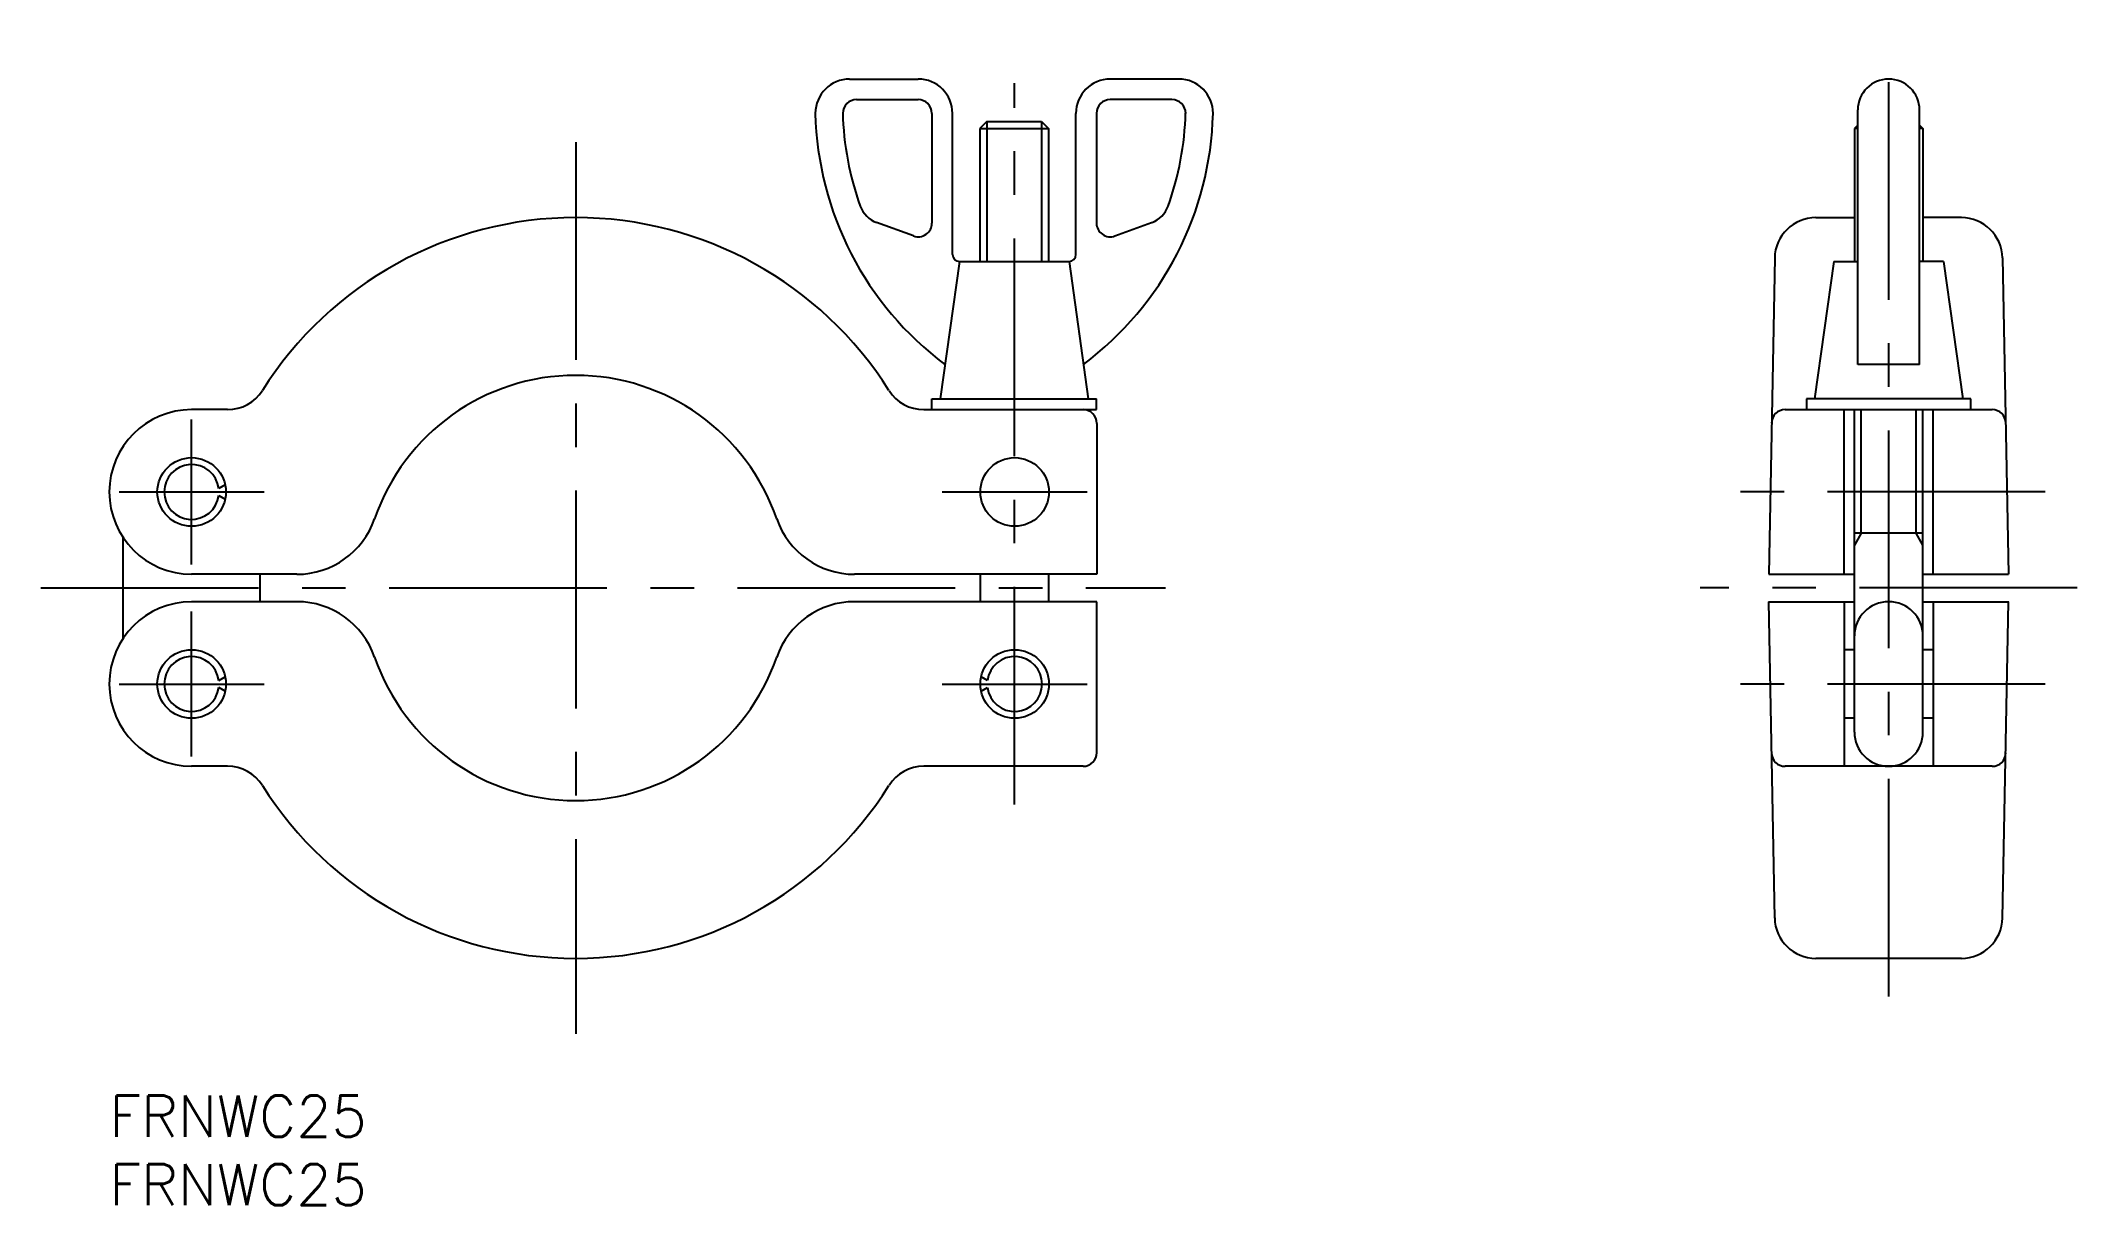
# Model space of a CAD drawing. Extents: x -5 to 143, y -8 to 77.
import ezdxf

# ---------------------------------------------------------------- set-up
doc = ezdxf.new("R2010")
doc.units = 0
doc.header["$LTSCALE"] = 0.5
doc.linetypes.add('CENTER', pattern=[50.8, 31.75, -6.35, 6.35, -6.35])
for name, color, linetype in [('MSM_CENTER', 1, 'CENTER'), ('MSM_CONTINUOUS', 7, 'CONTINUOUS'), ('MSM_NARROW', 5, 'CONTINUOUS'), ('MSM_PART_NUMBER', 7, 'CONTINUOUS')]:
    doc.layers.add(name, color=color, linetype=linetype)
doc.styles.get("Standard").update_dxf_attribs({"font": 'txt.shx', "height": 3, "bigfont": 'bigfont.shx'})

msp = doc.modelspace()

# ---------------------------------------------------------------- linework, layer by layer
at = {"layer": 'MSM_CENTER'}
for p, q in [((129.72, 7.21), (129.72, 76.89)), ((66, 21.21), (66, 73.79)), ((34, 69.5), (34, 4.5)), ((6, 38.71), (6, 49.29)), ((0.71, 44), (11.29, 44)), ((60.71, 44), (71.29, 44)), ((141.14, 44), (118.3, 44)), ((-5, 37), (77, 37)), ((143.47, 37), (115.97, 37)), ((6, 24.71), (6, 35.29)), ((0.71, 30), (11.29, 30)), ((60.71, 30), (71.29, 30)), ((141.14, 30), (118.3, 30))]:
    msp.add_line(p, q, dxfattribs=at)
at = {"layer": 'MSM_CONTINUOUS'}
for p, q in [((53.97, 74.1), (58.97, 74.1)), ((77.97, 74.1), (72.97, 74.1)), ((54.47, 72.6), (58.97, 72.6)), ((59.97, 71.6), (59.97, 63.6)), ((61.47, 61.3), (61.47, 71.6)), ((70.47, 61.3), (70.47, 71.6)), ((71.97, 71.6), (71.97, 63.6)), ((77.47, 72.6), (72.97, 72.6)), ((127.47, 53.3), (127.47, 71.85)), ((131.97, 53.3), (131.97, 71.85)), ((63.97, 71), (63.47, 70.5)), ((63.47, 70.5), (63.47, 60.8)), ((63.47, 70.5), (68.47, 70.5)), ((63.97, 71), (67.97, 71)), ((67.97, 71), (68.47, 70.5)), ((68.47, 70.5), (68.47, 60.8)), ((127.47, 70.75), (127.22, 70.5)), ((127.22, 70.5), (127.22, 60.8)), ((127.47, 70.5), (127.22, 70.5)), ((131.97, 70.75), (132.22, 70.5)), ((132.22, 70.5), (131.97, 70.5)), ((132.22, 70.5), (132.22, 60.8)), ((124.41, 64), (127.22, 64)), ((135.02, 64), (132.22, 64)), ((58.62, 62.66), (55.94, 63.64)), ((73.31, 62.66), (75.99, 63.64)), ((121.41, 61.06), (120.98, 38)), ((138.02, 61.06), (138.46, 38)), ((61.97, 60.8), (60.57, 50.8)), ((61.97, 60.8), (69.97, 60.8)), ((69.97, 60.8), (71.37, 50.8)), ((125.72, 60.8), (124.32, 50.8)), ((125.72, 60.8), (127.47, 60.8)), ((133.72, 60.8), (131.97, 60.8)), ((133.72, 60.8), (135.12, 50.8)), ((131.97, 53.3), (127.47, 53.3)), ((59.97, 50.8), (71.97, 50.8)), ((59.97, 50), (59.97, 50.8)), ((71.97, 50), (71.97, 50.8)), ((135.72, 50.8), (123.72, 50.8)), ((123.72, 50.8), (123.72, 50)), ((135.72, 50), (135.72, 50.8)), ((8.62, 50), (6, 50)), ((59.38, 50), (71.97, 50)), ((72, 49), (72, 38)), ((122.18, 50), (137.26, 50)), ((126.47, 38), (126.47, 50)), ((127.22, 26.5), (127.22, 50)), ((132.22, 26.5), (132.22, 50)), ((132.97, 38), (132.97, 50)), ((8.45, 44.52), (7.98, 44.25)), ((7.98, 43.75), (8.45, 43.48)), ((1, 33.32), (1, 40.68)), ((132.22, 41), (127.22, 41)), ((13.67, 38), (6, 38)), ((11, 36), (11, 38)), ((72, 38), (54.33, 38)), ((63.5, 36), (63.5, 38)), ((68.5, 36), (68.5, 38)), ((120.98, 38), (127.22, 38)), ((132.22, 38), (138.46, 38)), ((13.67, 36), (6, 36)), ((72, 36), (54.33, 36)), ((72, 25), (72, 36)), ((120.97, 36), (127.22, 36)), ((121.41, 12.94), (120.98, 36)), ((126.47, 36), (126.47, 24)), ((132.22, 36), (138.47, 36)), ((132.97, 36), (132.97, 24)), ((138.02, 12.94), (138.46, 36)), ((127.22, 32.5), (126.47, 32.5)), ((132.97, 32.5), (132.22, 32.5)), ((7.98, 30.25), (8.45, 30.52)), ((8.45, 29.48), (7.98, 29.75)), ((64.02, 30.25), (63.55, 30.52)), ((63.55, 29.48), (64.02, 29.75)), ((127.22, 27.5), (126.47, 27.5)), ((132.97, 27.5), (132.22, 27.5)), ((8.62, 24), (6, 24)), ((71, 24), (59.38, 24)), ((137.26, 24), (122.18, 24)), ((135.02, 10), (124.41, 10))]:
    msp.add_line(p, q, dxfattribs=at)
for centre in [(6, 44), (66, 44), (6, 30), (66, 30)]:
    msp.add_circle(centre, 2.5, dxfattribs=at)
for centre, radius, start, end in [((53.97, 71.6), 2.5, 90, 180), ((58.97, 71.6), 2.5, 0, 90), ((72.97, 71.6), 2.5, 90, 180), ((77.97, 71.6), 2.5, 0, 90), ((129.72, 71.85), 2.25, 0, 180), ((75.02, 72.17), 23.56, 181.392, 233.2311), ((54.47, 71.6), 1, 90, 180), ((75.02, 72.17), 21.56, 181.392, 199.8972), ((58.97, 71.6), 1, 0, 90), ((56.91, 72.17), 23.56, 306.7689, 358.608), ((72.97, 71.6), 1, 90, 180), ((56.91, 72.17), 21.56, 340.1028, 358.608), ((77.47, 71.6), 1, 0, 90), ((34, 37), 27, 32.231, 147.769), ((56.63, 65.52), 2, 199.8972, 250), ((75.31, 65.52), 2, 290, 340.1028), ((124.41, 61), 3, 90, 178.9191), ((135.02, 61), 3, 1.0809, 90), ((58.97, 63.6), 1, 250, 0), ((72.97, 63.6), 1, 180, 290), ((61.97, 61.3), 0.5, 180, 270), ((69.97, 61.3), 0.5, 270, 0), ((34, 37), 15.5, 19.0008, 160.9992), ((8.62, 53), 3, 270, 327.769), ((59.38, 53), 3, 212.231, 270), ((6, 44), 6, 90, 270), ((71, 49), 1, 0, 90), ((122.18, 49), 1, 90, 178.9191), ((137.26, 49), 1, 1.0809, 90), ((6, 44), 2, 7.1808, 352.8192), ((13.67, 44), 6, 270, 340.9992), ((54.33, 44), 6, 199.0008, 270), ((6, 30), 6, 90, 270), ((13.67, 30), 6, 19.0008, 90), ((54.33, 30), 6, 90, 160.9992), ((129.72, 33.5), 2.5, 0, 180), ((6, 30), 2, 7.1808, 352.8192), ((34, 37), 15.5, 199.0008, 340.9992), ((66, 30), 2, 187.1808, 172.8192), ((129.72, 26.5), 2.5, 180, 0), ((8.62, 21), 3, 32.231, 90), ((59.38, 21), 3, 90, 147.769), ((71, 25), 1, 270, 0), ((122.18, 25), 1, 181.0809, 270), ((137.26, 25), 1, 270, 358.9191), ((34, 37), 27, 212.231, 327.769), ((124.41, 13), 3, 181.0809, 270), ((135.02, 13), 3, 270, 358.9191)]:
    msp.add_arc(centre, radius, start, end, dxfattribs=at)
at = {"layer": 'MSM_NARROW'}
for p, q in [((63.97, 71), (63.97, 60.8)), ((67.97, 71), (67.97, 60.8)), ((127.72, 41), (127.72, 50)), ((131.72, 41), (131.72, 50)), ((127.72, 41), (127.22, 40.13)), ((132.22, 40.13), (131.72, 41))]:
    msp.add_line(p, q, dxfattribs=at)

# ---------------------------------------------------------------- texts
at = {"layer": 'MSM_PART_NUMBER', "linetype": 'CONTINUOUS'}
for p in [(0, -3), (0, -8)]:
    msp.add_text('FRNWC25', height=3, dxfattribs=at).set_placement(p)

doc.saveas('drawing.dxf')
